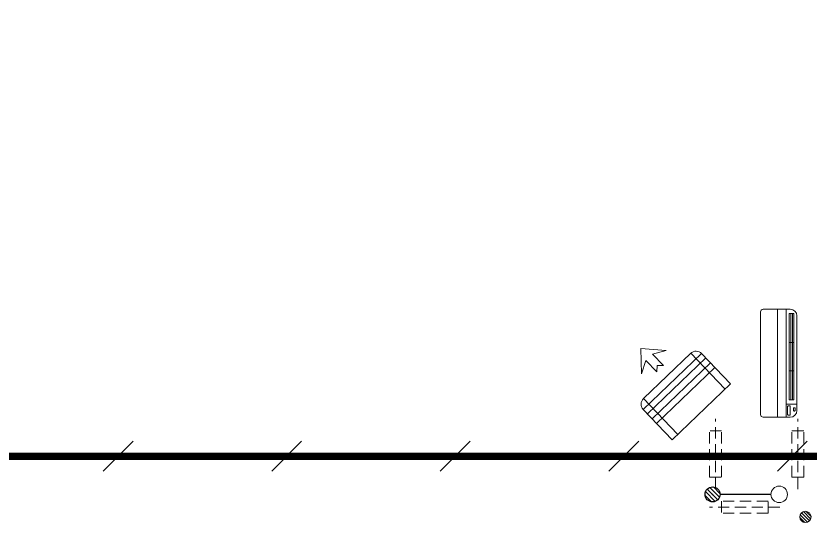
# Model space of a CAD drawing. Extents: x 3002737 to 4077523, y -995787 to -7267.
# Drawn here: x 3557384 to 3562686, y -784005 to -780568 of the extents above; entities that cross this region are included whole.
import ezdxf
from ezdxf.xclip import XClip

# ---------------------------------------------------------------- set-up
doc = ezdxf.new("R2010")
doc.units = 0
doc.header["$LTSCALE"] = 1000
doc.header["$MEASUREMENT"] = 0
doc.header["$XCLIPFRAME"] = 2
for name, pattern in [('CENTER2', [1.125, 0.75, -0.125, 0.125, -0.125]), ('DOTE', [2.42, 2, -0.2, 0.02, -0.2]), ('HIDDEN', [0.375, 0.25, -0.125])]:
    doc.linetypes.add(name, pattern=pattern)
doc.layers.get('0').update_dxf_attribs({"linetype": 'CONTINUOUS'})
for name, color, linetype in [('!!电气', 1, 'CONTINUOUS'), ('LVTRY', 252, 'CONTINUOUS'), ('SHTLN', 4, 'CONTINUOUS'), ('VPIPE-凝结', 150, 'CONTINUOUS'), ('WIRE-接地', 2, 'CONTINUOUS')]:
    doc.layers.add(name, color=color, linetype=linetype)
for name, color, linetype, lineweight in [('DOTE', 19, 'DOTE', 9), ('EQUIP_地漏', 7, 'CONTINUOUS', 18), ('VPIPE-废水', 31, 'TG_F', 18), ('平面-空调室内机', 176, 'CONTINUOUS', 9), ('平面-空调预留孔', 252, 'CONTINUOUS', 15)]:
    doc.layers.add(name, color=color, linetype=linetype, lineweight=lineweight)
doc.styles.add('TG_LINETYPE', font='SIMPLEX', dxfattribs={"width": 0.8, "height": 3, "bigfont": 'HZTXT'})
doc.linetypes.add('TG_F', pattern='A,2,-0.3,["F",TG_LINETYPE,S=0.1,R=0,X=-0.23,Y=-0.15],0', length=2.3)

# ---------------------------------------------------------------- blocks, each defined once
blk = doc.blocks.new('A$C74D73064')
at = {"layer": 'DOTE', "color": 252}
blk.add_line((-86385.2, 67619.3), (196116, 67619.3), dxfattribs=at)
blk = doc.blocks.new('A$C7B1F0EBE')
at = {"color": 252}
ref = blk.add_blockref('A$C74D73064', (-53513, -33807.7), dxfattribs=at)
XClip(ref).set_block_clipping_path([(63315.4263309771, 50772.2529092039), (117315.4131985184, 70272.2529080271)])
blk = doc.blocks.new('dongkong')
at = {"layer": '平面-空调预留孔', "color": 8, "linetype": 'HIDDEN', "ltscale": 0.3}
for p, q in [((-603796, 210899.9), (-603796, 210431.5)), ((-603836, 210821), (-603836, 210510.8)), ((-603836, 210821), (-603756, 210821)), ((-603756, 210821), (-603756, 210510.8))]:
    blk.add_line(p, q, dxfattribs=at)
blk.add_lwpolyline([(-603756, 210510.8), (-603836, 210510.8)], dxfattribs=at)
blk = doc.blocks.new('A$C001338C2')
at = {"color": 8}
for p, q in [((845, 303.6), (55, 303.6)), ((109.1, 214.8), (109.1, 303.6)), ((0, 248.6), (0, 22)), ((900, 22), (900, 248.6)), ((22, 0), (878, 0))]:
    blk.add_line(p, q, dxfattribs=at)
at = {"color": 8, "lineweight": 5}
for p, q in [((864.6, 278.7), (144.5, 278.7)), ((144.5, 278.7), (144.5, 265.8)), ((387, 278.7), (144.5, 278.7)), ((144.5, 278.7), (144.5, 252.9)), ((144.5, 265.8), (864.6, 265.8)), ((387, 239.9), (387, 278.7)), ((864.6, 278.7), (622, 278.7)), ((622, 278.7), (622, 239.9)), ((864.6, 252.9), (864.6, 278.7)), ((864.6, 265.8), (864.6, 239.9)), ((900, 214.8), (0, 214.8)), ((144.5, 239.9), (144.5, 252.9)), ((144.5, 252.9), (864.6, 252.9)), ((864.6, 239.9), (144.5, 239.9)), ((622, 239.9), (387, 239.9)), ((900, 143.2), (0, 143.2))]:
    blk.add_line(p, q, dxfattribs=at)
at = {"color": 8}
for points in [[(73.1, 275), (56.8, 275, -0.414214), (51.3, 280.5), (51.3, 283.4, -0.414214), (56.8, 288.9), (73.1, 288.9, -0.414214), (78.6, 283.4), (78.6, 280.5, -0.414214)], [(89.2, 226.4), (22.2, 226.4, -0.414214), (16.7, 231.9), (16.7, 243.1, -0.414214), (22.2, 248.6), (89.2, 248.6, -0.414214), (94.7, 243.1), (94.7, 231.9, -0.414214)]]:
    blk.add_lwpolyline(points, format="xyb", close=True, dxfattribs=at)
for centre, radius, start, end in [((55, 248.6), 55, 90, 180), ((845, 248.6), 55, 360, 90), ((22, 22), 22, 180, 270), ((878, 22), 22, 270, 360)]:
    blk.add_arc(centre, radius, start, end, dxfattribs=at)
blk = doc.blocks.new('$lvtry$00000171')
for p, q in [((-74.2, 10.6), (-10.6, 74.2)), ((-69.8, -27.4), (27.4, 69.8)), ((-53, -53), (53, 53)), ((-27.4, -69.8), (69.8, 27.4)), ((10.6, -74.2), (74.2, -10.6))]:
    blk.add_line(p, q)
blk.add_circle((0, 0), 75)
blk.add_point((0, 0))
blk = doc.blocks.new('$TwtSys$00000141')
at = {"color": 252}
for p, q in [((-47.1, 3.8), (-5, 45.9)), ((-47.1, 3.8), (-5, 45.9)), ((-43.6, -17.5), (17.5, 43.6)), ((-43.6, -17.5), (17.5, 43.6)), ((-33.2, -33.2), (33.2, 33.2)), ((-33.2, -33.2), (33.2, 33.2)), ((-16.2, -43.5), (43.8, 16.4)), ((-16.2, -43.5), (43.8, 16.4)), ((5.7, -46.1), (46.1, -5.7)), ((5.7, -46.1), (46.1, -5.7))]:
    blk.add_line(p, q, dxfattribs=at)
blk.add_circle((0, 0), 47, dxfattribs=at)
blk.add_circle((0, 0), 47, dxfattribs=at)
blk = doc.blocks.new('dasdasf1sa2f31as32f')
at = {"color": 8}
for p, q in [((-116, 585.6), (43.3, 640.5)), ((82.7, 476.6), (43.3, 640.5)), ((-22.8, 585.5), (-116, 585.6)), ((-22.8, 585.5), (-73.4, 493.2)), ((32.4, 555.1), (-18.1, 462.9)), ((82.7, 476.6), (32.4, 555.1)), ((-473.5, 259.7), (-339.5, 504)), ((-269.8, 524.3), (-427.7, 236.5)), ((134.6, 245.5), (-338.8, 505.1)), ((-269.8, 524.3), (113.7, 314)), ((-31.3, 504.4), (-73.4, 493.2)), ((-18.1, 462.9), (-31.3, 504.4)), ((92.6, 168.8), (-380.9, 428.5)), ((114.7, 208.4), (-359.1, 468.2)), ((72.3, 131.9), (-401.1, 391.6)), ((113.7, 314), (-44.2, 26.2)), ((0, 0), (-473.5, 259.7)), ((134, 244.4), (0, 0))]:
    blk.add_line(p, q, dxfattribs=at)
for centre, start, end in [((-294.5, 479.4), 61.2593, 151.2593), ((89, 269), 331.2593, 61.2593)]:
    blk.add_arc(centre, 51.3, start, end, dxfattribs=at)
blk = doc.blocks.new('GDGDRGDGDRGDR')
at = {"layer": '平面-空调室内机', "ltscale": 0.3, "xscale": -1}
for p, rotation in [((1070712.6, 653502.9), 180), ((256445.9, 1046278.1), 270)]:
    blk.add_blockref('dongkong', p, dxfattribs=dict(at, rotation=rotation))
at = {"layer": '平面-空调预留孔', "xscale": -1, "rotation": 15.00000000331026}
blk.add_blockref('dasdasf1sa2f31as32f', (466626.3, 442932.1), dxfattribs=at)
blk = doc.blocks.new('A$C66B635E3')
at = {"layer": 'VPIPE-凝结', "color": 252, "ltscale": 0.1}
blk.add_line((46670, 1535), (46330, 1535), dxfattribs=at)
at = {"layer": 'VPIPE-废水', "color": 252}
blk.add_circle((46725, 1535), 55, dxfattribs=at)
at = {"color": 252}
blk.add_blockref('GDGDRGDGDRGDR', (-420616.6, -441032.1), dxfattribs=at)
at = {"layer": 'EQUIP_地漏', "color": 252, "xscale": 0.8, "yscale": -0.8, "zscale": 0.8, "rotation": 180}
blk.add_blockref('$TwtSys$00000141', (46900, 1385), dxfattribs=at)
at = {"layer": 'LVTRY', "color": 252, "xscale": 0.6666666667107825, "yscale": 0.6666666667107825, "rotation": 269.9999999939778}
blk.add_blockref('$lvtry$00000171', (46280, 1535), dxfattribs=at)
at = {"layer": '平面-空调室内机', "color": 252, "ltscale": 0.3, "rotation": 180}
blk.add_blockref('dongkong', (-556945.9, 212470.8), dxfattribs=at)
at = {"layer": '平面-空调室内机', "color": 252, "ltscale": 0.3, "xscale": -1, "rotation": 180}
blk.add_blockref('dongkong', (650646.1, 212470.8), dxfattribs=at)
at = {"layer": '平面-空调预留孔', "color": 252, "xscale": -0.800000000046565, "yscale": 0.800000000046565, "zscale": 0.800000000046565, "rotation": 269.9999997665698}
blk.add_blockref('A$C001338C2', (46600.1, 2050), dxfattribs=at)
blk = doc.blocks.new('$TelecSys$00000008')
blk.add_line((0.4, 0.4), (-0.4, -0.4))

msp = doc.modelspace()

# ---------------------------------------------------------------- linework, layer by layer
at = {"layer": 'WIRE-接地', "color": 2, "linetype": 'CENTER2', "const_width": 50}
msp.add_lwpolyline([(3557562.1, -774394), (3557562.1, -775192.2), (3557562.1, -776194.6), (3565759.1, -776194.6), (3565759.1, -784097.2), (3563055, -784097.2), (3563055, -783506), (3556453.8, -783506), (3556453.8, -784703.7), (3555710.8, -784703.7), (3555710.8, -785300.3), (3550806.5, -785300.3)], dxfattribs=at)

# ---------------------------------------------------------------- block references
at = {"layer": '!!电气'}
for name, p in [('A$C7B1F0EBE', (3419851.8, -816586.6)), ('A$C66B635E3', (3515754.3, -785295.1))]:
    msp.add_blockref(name, p, dxfattribs=at)
at = {"layer": 'SHTLN', "color": 2, "xscale": 250, "yscale": 250, "zscale": 250, "rotation": 180}
for p in [(3558066.9, -783506), (3559191.9, -783506), (3560316.9, -783506), (3561441.9, -783506), (3562566.9, -783506)]:
    msp.add_blockref('$TelecSys$00000008', p, dxfattribs=at)

doc.saveas('drawing.dxf')
